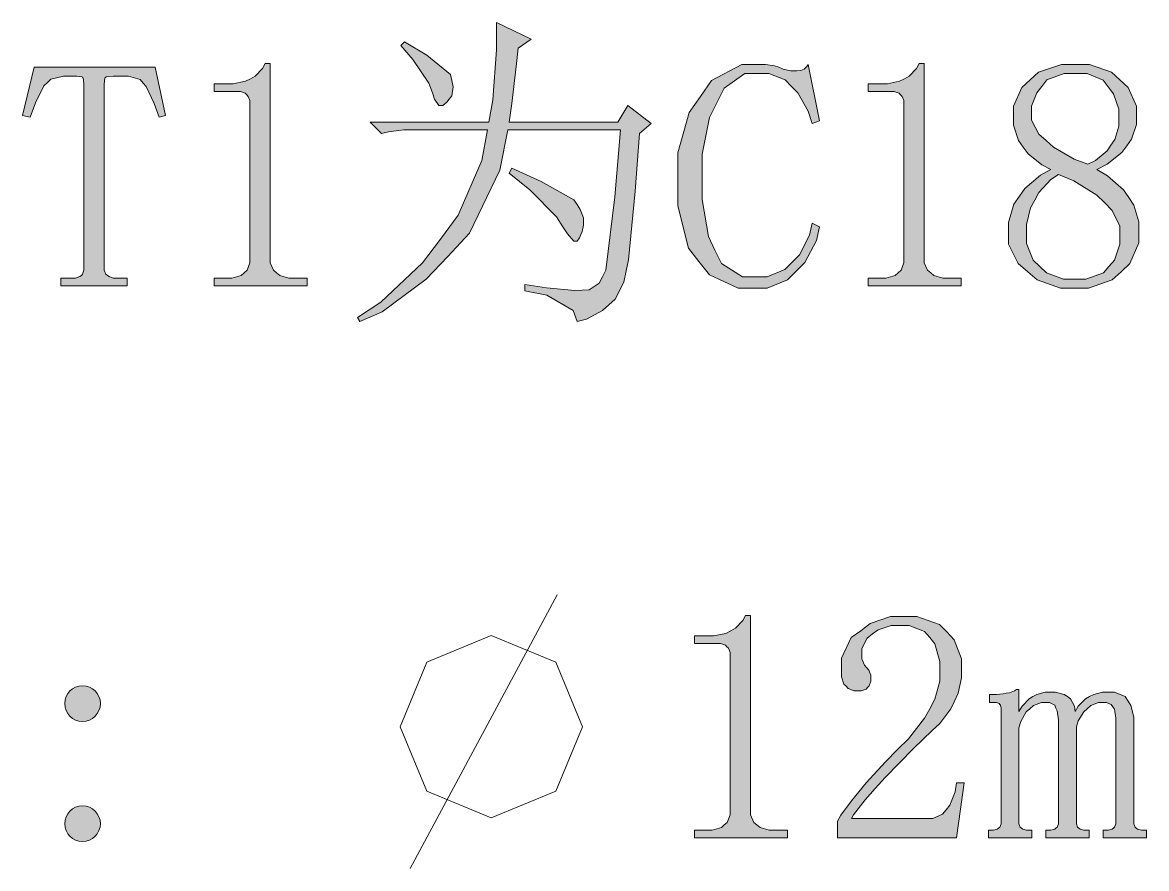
# Model space of a CAD drawing. Header units: millimetres. Extents: x 0 to 586, y 0 to 414.
# Drawn here: x 417.29 to 436.68, y 85.92 to 100.51 of the extents above; entities that cross this region are included whole.
import ezdxf

# ---------------------------------------------------------------- set-up
doc = ezdxf.new("R2010")
doc.units = ezdxf.units.MM

msp = doc.modelspace()

# ---------------------------------------------------------------- hatches: boundary and pattern name
h = msp.add_hatch(color=0)
h.dxf.hatch_style = 2
h.paths.add_polyline_path([(425.464111, 100.506389), (426.060306, 100.220639), (425.838056, 100.065417), (425.806306, 99.747917), (425.728694, 99.109389), (425.686361, 98.788361), (427.559611, 98.788361), (427.732472, 99.074111), (428.131111, 98.767194), (427.933556, 98.590806), (427.855944, 97.5995), (427.739528, 96.414167), (427.700722, 96.223667), (427.661917, 96.029639), (427.51375, 95.736833), (427.404389, 95.638056), (427.295028, 95.539278), (427.019861, 95.394639), (426.854056, 95.352306), (426.787028, 95.539278), (426.335472, 95.803861), (425.950944, 95.881472), (425.950944, 95.990833), (426.324889, 95.934389), (426.818778, 95.885), (426.94225, 95.892056), (427.062194, 95.895583), (427.238583, 96.012), (427.295028, 96.121361), (427.347944, 96.23425), (427.503167, 97.500722), (427.601944, 98.657833), (425.661667, 98.657833), (425.520556, 97.962861), (425.001972, 96.872778), (424.628028, 96.474139), (424.254083, 96.079028), (423.492083, 95.518111), (423.107556, 95.352306), (423.065222, 95.419333), (423.470917, 95.683917), (424.187056, 96.36125), (424.4975, 96.774), (424.804417, 97.18675), (425.210111, 98.128667), (425.312417, 98.657833), (424.010667, 98.657833), (423.869556, 98.657833), (423.604972, 98.622556), (423.4815, 98.590806), (423.283944, 98.788361), (425.333583, 98.788361), (425.400611, 99.172889), (425.464111, 100.033667)])
h = msp.add_hatch(color=0)
h.dxf.hatch_style = 2
h.paths.add_polyline_path([(423.880139, 100.174778), (424.264667, 99.945472), (424.670361, 99.610333), (424.695056, 99.5045), (424.716222, 99.398667), (424.695056, 99.239917), (424.649194, 99.187), (424.606861, 99.130556), (424.539833, 99.074111), (424.518667, 99.074111), (424.472806, 99.074111), (424.395194, 99.187), (424.363444, 99.296361), (424.296417, 99.462167), (424.02125, 99.867861), (423.813111, 100.111278)])
h = msp.add_hatch(color=0)
h.dxf.hatch_style = 2
h.paths.add_polyline_path([(419.096472, 95.966139), (417.953472, 95.966139), (417.953472, 96.100194), (418.151028, 96.100194), (418.203944, 96.100194), (418.281556, 96.124889), (418.30625, 96.146056), (418.327417, 96.167222), (418.348583, 96.23425), (418.348583, 96.276583), (418.348583, 99.363389), (418.348583, 99.451583), (418.338, 99.550361), (418.327417, 99.560944), (418.316833, 99.571528), (418.228639, 99.582111), (418.151028, 99.582111), (417.995806, 99.582111), (417.780611, 99.529194), (417.720639, 99.47275), (417.660667, 99.416306), (417.5125, 99.119972), (417.424306, 98.876556), (417.29025, 98.90125), (417.491333, 99.737333), (419.579778, 99.737333), (419.756167, 98.90125), (419.646806, 98.876556), (419.558611, 99.109389), (419.421028, 99.402194), (419.371639, 99.462167), (419.32225, 99.522139), (419.117639, 99.582111), (418.962417, 99.582111), (418.853056, 99.582111), (418.733111, 99.571528), (418.722528, 99.560944), (418.711944, 99.550361), (418.701361, 99.441), (418.701361, 99.342222), (418.701361, 96.276583), (418.701361, 96.23425), (418.726056, 96.167222), (418.754278, 96.146056), (418.7825, 96.124889), (418.853056, 96.100194), (418.898917, 96.100194), (419.096472, 96.100194)])
h = msp.add_hatch(color=0)
h.dxf.hatch_style = 2
h.paths.add_polyline_path([(421.562389, 99.800833), (421.562389, 96.452972), (421.562389, 96.364778), (421.618833, 96.23425), (421.67175, 96.188389), (421.728194, 96.146056), (421.883417, 96.100194), (421.982194, 96.100194), (422.200917, 96.100194), (422.200917, 95.966139), (420.595778, 95.966139), (420.595778, 96.100194), (420.793333, 96.100194), (420.902694, 96.100194), (421.061444, 96.146056), (421.114361, 96.188389), (421.16375, 96.23425), (421.213139, 96.364778), (421.213139, 96.452972), (421.213139, 99.116444), (421.213139, 99.162306), (421.184917, 99.232861), (421.156694, 99.261083), (421.128472, 99.289306), (421.047333, 99.314), (420.990889, 99.314), (420.595778, 99.314), (420.595778, 99.448056), (420.793333, 99.448056), (420.923861, 99.448056), (421.139056, 99.493917), (421.223722, 99.53625), (421.304861, 99.582111), (421.431861, 99.712639), (421.474194, 99.800833)])
h = msp.add_hatch(color=0)
h.dxf.hatch_style = 2
h.paths.add_polyline_path([(429.937333, 95.923806), (429.630417, 95.923806), (429.140056, 96.156639), (428.956611, 96.385944), (428.776694, 96.618778), (428.59325, 97.3455), (428.59325, 97.842917), (428.59325, 98.259194), (428.787278, 98.954167), (428.981306, 99.229333), (429.171806, 99.5045), (429.697444, 99.779667), (430.025528, 99.779667), (430.103139, 99.779667), (430.258361, 99.7585), (430.335972, 99.737333), (430.410056, 99.702056), (430.544111, 99.670306), (430.600556, 99.670306), (430.642889, 99.670306), (430.713444, 99.680889), (430.741667, 99.691472), (430.769889, 99.702056), (430.819278, 99.747917), (430.840444, 99.779667), (431.038, 98.809528), (430.907472, 98.767194), (430.840444, 98.975333), (430.664056, 99.296361), (430.554694, 99.405722), (430.445333, 99.515083), (430.159583, 99.627972), (429.983194, 99.627972), (429.750361, 99.627972), (429.394056, 99.373972), (429.267056, 99.119972), (429.140056, 98.865972), (429.013056, 98.238028), (429.013056, 97.864083), (429.013056, 97.454861), (429.122417, 96.816333), (429.231778, 96.5835), (429.344667, 96.354194), (429.708028, 96.121361), (429.9585, 96.121361), (430.134889, 96.121361), (430.438278, 96.248361), (430.565278, 96.375361), (430.692278, 96.502361), (430.861611, 96.8375), (430.907472, 97.045639), (431.038, 96.982139), (430.985083, 96.749306), (430.780472, 96.368306), (430.632306, 96.220139), (430.484139, 96.071972), (430.134889, 95.923806)])
h = msp.add_hatch(color=0)
h.dxf.hatch_style = 2
h.paths.add_polyline_path([(432.840694, 99.800833), (432.840694, 96.452972), (432.840694, 96.364778), (432.897139, 96.23425), (432.953583, 96.188389), (433.0065, 96.146056), (433.161722, 96.100194), (433.2605, 96.100194), (433.479222, 96.100194), (433.479222, 95.966139), (431.874083, 95.966139), (431.874083, 96.100194), (432.071639, 96.100194), (432.181, 96.100194), (432.343278, 96.146056), (432.392667, 96.188389), (432.442056, 96.23425), (432.491444, 96.364778), (432.491444, 96.452972), (432.491444, 99.116444), (432.491444, 99.162306), (432.463222, 99.232861), (432.435, 99.261083), (432.406778, 99.289306), (432.325639, 99.314), (432.269194, 99.314), (431.874083, 99.314), (431.874083, 99.448056), (432.071639, 99.448056), (432.205694, 99.448056), (432.417361, 99.493917), (432.502028, 99.53625), (432.583167, 99.582111), (432.710167, 99.712639), (432.7525, 99.800833)])
h = msp.add_hatch(color=0)
h.paths.add_polyline_path([(436.544861, 96.915111), (436.544861, 96.706972), (436.389639, 96.354194), (436.237944, 96.209556), (436.082722, 96.068444), (435.6735, 95.923806), (435.4195, 95.923806), (435.190194, 95.923806), (434.791556, 96.068444), (434.629278, 96.209556), (434.463472, 96.354194), (434.297667, 96.685806), (434.297667, 96.872778), (434.297667, 97.05975), (434.389389, 97.37725), (434.484639, 97.511306), (434.576361, 97.641833), (434.848, 97.874667), (435.024389, 97.973444), (434.869167, 98.051056), (434.632806, 98.245083), (434.548139, 98.357972), (434.467, 98.474389), (434.382333, 98.735444), (434.382333, 98.876556), (434.382333, 99.063528), (434.526972, 99.384556), (434.671611, 99.515083), (434.812722, 99.649139), (435.211361, 99.779667), (435.465361, 99.779667), (435.694667, 99.779667), (436.072139, 99.649139), (436.21325, 99.515083), (436.357889, 99.384556), (436.502528, 99.063528), (436.502528, 98.876556), (436.502528, 98.746028), (436.417861, 98.495556), (436.336722, 98.382667), (436.252056, 98.26625), (435.994528, 98.061639), (435.818139, 97.973444), (436.005111, 97.864083), (436.280278, 97.620667), (436.368472, 97.490139), (436.456667, 97.356083), (436.544861, 97.070333)])
h.paths.add_polyline_path([(434.604583, 96.872778), (434.604583, 96.696389), (434.721, 96.407111), (434.837417, 96.29775), (434.950306, 96.188389), (435.243111, 96.079028), (435.4195, 96.079028), (435.631167, 96.079028), (435.931028, 96.188389), (436.026278, 96.29775), (436.121528, 96.407111), (436.21325, 96.682278), (436.21325, 96.848083), (436.21325, 96.992722), (436.082722, 97.267889), (435.948667, 97.401944), (435.818139, 97.532472), (435.4195, 97.775889), (435.154917, 97.88525), (435.024389, 97.797056), (434.819778, 97.578333), (434.749222, 97.444278), (434.675139, 97.31375), (434.604583, 97.024472)])
h.paths.add_polyline_path([(436.195611, 98.855389), (436.195611, 99.010611), (436.103889, 99.278722), (436.015694, 99.395139), (435.9275, 99.511556), (435.652333, 99.627972), (435.465361, 99.627972), (435.253694, 99.627972), (434.957361, 99.515083), (434.869167, 99.405722), (434.780972, 99.296361), (434.692778, 99.063528), (434.692778, 98.943583), (434.692778, 98.823639), (434.819778, 98.58375), (434.946778, 98.470861), (435.073778, 98.354444), (435.430083, 98.149833), (435.662917, 98.061639), (435.796972, 98.128667), (435.994528, 98.294472), (436.061556, 98.39325), (436.128583, 98.492028), (436.195611, 98.721333)])
h = msp.add_hatch(color=0)
h.dxf.hatch_style = 2
h.paths.add_polyline_path([(425.728694, 97.994611), (426.236694, 97.765306), (426.797611, 97.451333), (426.854056, 97.366667), (426.906972, 97.285528), (426.963417, 97.137361), (426.963417, 97.070333), (426.963417, 97.013889), (426.94225, 96.904528), (426.917556, 96.851611), (426.896389, 96.795167), (426.854056, 96.738722), (426.829361, 96.738722), (426.797611, 96.738722), (426.68825, 96.862194), (426.610639, 96.982139), (426.501278, 97.158528), (426.039139, 97.620667), (425.686361, 97.906417)])
h = msp.add_hatch(color=0)
h.dxf.hatch_style = 2
h.paths.add_polyline_path([(429.845611, 90.282889), (429.845611, 86.938556), (429.845611, 86.850361), (429.902056, 86.716306), (429.954972, 86.673972), (430.011417, 86.628111), (430.166639, 86.585778), (430.265417, 86.585778), (430.484139, 86.585778), (430.484139, 86.451722), (428.879, 86.451722), (428.879, 86.585778), (429.076556, 86.585778), (429.185917, 86.585778), (429.344667, 86.628111), (429.394056, 86.673972), (429.443444, 86.716306), (429.496361, 86.850361), (429.496361, 86.938556), (429.496361, 89.602028), (429.496361, 89.644361), (429.468139, 89.718444), (429.439917, 89.743139), (429.411694, 89.771361), (429.330556, 89.799583), (429.274111, 89.799583), (428.879, 89.799583), (428.879, 89.933639), (429.076556, 89.933639), (429.207083, 89.933639), (429.422278, 89.975972), (429.506944, 90.021833), (429.588083, 90.064167), (429.715083, 90.198222), (429.757417, 90.282889)])
h = msp.add_hatch(color=0)
h.dxf.hatch_style = 2
h.paths.add_polyline_path([(433.112333, 89.295111), (433.112333, 89.492667), (433.024139, 89.796056), (432.935944, 89.901889), (432.84775, 90.007722), (432.583167, 90.110028), (432.406778, 90.110028), (432.272722, 90.110028), (432.046944, 90.039472), (431.951694, 89.968917), (431.859972, 89.894833), (431.764722, 89.714917), (431.764722, 89.605556), (431.764722, 89.538528), (431.810583, 89.429167), (431.852917, 89.383306), (431.888194, 89.340972), (431.919944, 89.252778), (431.919944, 89.206917), (431.919944, 89.154), (431.891722, 89.069333), (431.8635, 89.041111), (431.838806, 89.012889), (431.754139, 88.988194), (431.701222, 88.988194), (431.634194, 88.988194), (431.531889, 89.027), (431.493083, 89.065806), (431.454278, 89.101083), (431.415472, 89.228083), (431.415472, 89.316278), (431.415472, 89.549111), (431.581278, 89.901889), (431.747083, 90.021833), (431.909361, 90.145306), (432.262139, 90.26525), (432.449111, 90.26525), (432.713694, 90.26525), (433.105278, 90.131194), (433.232278, 90.000667), (433.359278, 89.866611), (433.486278, 89.538528), (433.486278, 89.337444), (433.486278, 89.206917), (433.426306, 88.942333), (433.362806, 88.808278), (433.302833, 88.67775), (433.112333, 88.42375), (432.978278, 88.303806), (432.65725, 87.993361), (432.166889, 87.492417), (431.997556, 87.301917), (431.824694, 87.107889), (431.623611, 86.850361), (431.588333, 86.783333), (432.890083, 86.783333), (432.988861, 86.783333), (433.154667, 86.860944), (433.221694, 86.935028), (433.285194, 87.012639), (433.373389, 87.245472), (433.398083, 87.397167), (433.528611, 87.397167), (433.398083, 86.451722), (431.348444, 86.451722), (431.348444, 86.737472), (431.404889, 86.839778), (431.584806, 87.09025), (431.711806, 87.245472), (431.838806, 87.400694), (432.173944, 87.764056), (432.382083, 87.972194), (432.572583, 88.159167), (432.84775, 88.511944), (432.935944, 88.67775), (433.024139, 88.843556), (433.112333, 89.154)])
h = msp.add_hatch(color=0)
edge = h.paths.add_edge_path()
edge.add_arc((418.325653, 88.765944), 0.307799, 0, 360)
h = msp.add_hatch(color=0)
h.dxf.hatch_style = 2
h.paths.add_polyline_path([(434.036611, 88.921167), (434.089528, 88.921167), (434.202417, 88.93175), (434.255333, 88.942333), (434.311778, 88.952917), (434.399972, 88.984667), (434.431722, 89.005833), (434.474056, 89.005833), (434.474056, 88.631889), (434.5305, 88.720083), (434.650444, 88.847083), (434.717472, 88.885889), (434.7845, 88.924694), (434.925611, 88.9635), (435.003222, 88.9635), (435.102, 88.9635), (435.257222, 88.924694), (435.310139, 88.885889), (435.366583, 88.847083), (435.433611, 88.720083), (435.444194, 88.631889), (435.497111, 88.720083), (435.624111, 88.847083), (435.694667, 88.885889), (435.76875, 88.924694), (435.916917, 88.9635), (435.994528, 88.9635), (436.125056, 88.9635), (436.3085, 88.885889), (436.357889, 88.808278), (436.407278, 88.730667), (436.456667, 88.533111), (436.456667, 88.413167), (436.456667, 86.741), (436.456667, 86.695139), (436.477833, 86.635167), (436.499, 86.617528), (436.520167, 86.603417), (436.587194, 86.585778), (436.633056, 86.585778), (436.675389, 86.585778), (436.675389, 86.451722), (435.9275, 86.451722), (435.9275, 86.585778), (435.969833, 86.585778), (436.015694, 86.585778), (436.082722, 86.603417), (436.103889, 86.617528), (436.125056, 86.635167), (436.146222, 86.695139), (436.146222, 86.741), (436.146222, 88.388472), (436.146222, 88.511944), (436.121528, 88.670694), (436.093306, 88.7095), (436.065083, 88.748306), (435.983944, 88.787111), (435.9275, 88.787111), (435.849889, 88.787111), (435.712306, 88.730667), (435.652333, 88.674222), (435.592361, 88.621306), (435.497111, 88.466083), (435.465361, 88.367306), (435.465361, 86.741), (435.465361, 86.695139), (435.486528, 86.635167), (435.507694, 86.617528), (435.532389, 86.603417), (435.595889, 86.585778), (435.64175, 86.585778), (435.684083, 86.585778), (435.684083, 86.451722), (434.936194, 86.451722), (434.936194, 86.585778), (434.982056, 86.585778), (435.024389, 86.585778), (435.091417, 86.603417), (435.112583, 86.617528), (435.137278, 86.635167), (435.158444, 86.695139), (435.158444, 86.741), (435.158444, 88.388472), (435.158444, 88.48725), (435.137278, 88.638944), (435.112583, 88.688333), (435.091417, 88.737722), (435.003222, 88.787111), (434.936194, 88.787111), (434.862111, 88.787111), (434.724528, 88.730667), (434.661028, 88.674222), (434.601056, 88.621306), (434.509333, 88.4555), (434.474056, 88.346139), (434.474056, 86.741), (434.474056, 86.695139), (434.49875, 86.635167), (434.519917, 86.617528), (434.541083, 86.603417), (434.608111, 86.585778), (434.650444, 86.585778), (434.696306, 86.585778), (434.696306, 86.451722), (433.948417, 86.451722), (433.948417, 86.585778), (433.99075, 86.585778), (434.036611, 86.585778), (434.100111, 86.603417), (434.124806, 86.617528), (434.145972, 86.635167), (434.167139, 86.695139), (434.167139, 86.741), (434.167139, 88.653056), (434.167139, 88.688333), (434.156556, 88.737722), (434.145972, 88.751833), (434.135389, 88.769472), (434.089528, 88.787111), (434.057778, 88.787111), (433.969583, 88.787111), (433.969583, 88.921167)])
h = msp.add_hatch(color=0)
edge = h.paths.add_edge_path()
edge.add_arc((418.325653, 86.695139), 0.307799, 0, 360)

# ---------------------------------------------------------------- linework, layer by layer
at = {"color": 0, "lineweight": 0}
for points in [[(425.464111, 100.506389), (426.060306, 100.220639), (425.838056, 100.065417), (425.806306, 99.747917), (425.728694, 99.109389), (425.686361, 98.788361), (427.559611, 98.788361), (427.732472, 99.074111), (428.131111, 98.767194), (427.933556, 98.590806), (427.855944, 97.5995), (427.739528, 96.414167), (427.700722, 96.223667), (427.661917, 96.029639), (427.51375, 95.736833), (427.404389, 95.638056), (427.295028, 95.539278), (427.019861, 95.394639), (426.854056, 95.352306), (426.787028, 95.539278), (426.335472, 95.803861), (425.950944, 95.881472), (425.950944, 95.990833), (426.324889, 95.934389), (426.818778, 95.885), (426.94225, 95.892056), (427.062194, 95.895583), (427.238583, 96.012), (427.295028, 96.121361), (427.347944, 96.23425), (427.503167, 97.500722), (427.601944, 98.657833), (425.661667, 98.657833), (425.520556, 97.962861), (425.001972, 96.872778), (424.628028, 96.474139), (424.254083, 96.079028), (423.492083, 95.518111), (423.107556, 95.352306), (423.065222, 95.419333), (423.470917, 95.683917), (424.187056, 96.36125), (424.4975, 96.774), (424.804417, 97.18675), (425.210111, 98.128667), (425.312417, 98.657833), (424.010667, 98.657833), (423.869556, 98.657833), (423.604972, 98.622556), (423.4815, 98.590806), (423.283944, 98.788361), (425.333583, 98.788361), (425.400611, 99.172889), (425.464111, 100.033667)], [(423.880139, 100.174778), (424.264667, 99.945472), (424.670361, 99.610333), (424.695056, 99.5045), (424.716222, 99.398667), (424.695056, 99.239917), (424.649194, 99.187), (424.606861, 99.130556), (424.539833, 99.074111), (424.518667, 99.074111), (424.472806, 99.074111), (424.395194, 99.187), (424.363444, 99.296361), (424.296417, 99.462167), (424.02125, 99.867861), (423.813111, 100.111278)], [(419.096472, 95.966139), (417.953472, 95.966139), (417.953472, 96.100194), (418.151028, 96.100194), (418.203944, 96.100194), (418.281556, 96.124889), (418.30625, 96.146056), (418.327417, 96.167222), (418.348583, 96.23425), (418.348583, 96.276583), (418.348583, 99.363389), (418.348583, 99.451583), (418.338, 99.550361), (418.327417, 99.560944), (418.316833, 99.571528), (418.228639, 99.582111), (418.151028, 99.582111), (417.995806, 99.582111), (417.780611, 99.529194), (417.720639, 99.47275), (417.660667, 99.416306), (417.5125, 99.119972), (417.424306, 98.876556), (417.29025, 98.90125), (417.491333, 99.737333), (419.579778, 99.737333), (419.756167, 98.90125), (419.646806, 98.876556), (419.558611, 99.109389), (419.421028, 99.402194), (419.371639, 99.462167), (419.32225, 99.522139), (419.117639, 99.582111), (418.962417, 99.582111), (418.853056, 99.582111), (418.733111, 99.571528), (418.722528, 99.560944), (418.711944, 99.550361), (418.701361, 99.441), (418.701361, 99.342222), (418.701361, 96.276583), (418.701361, 96.23425), (418.726056, 96.167222), (418.754278, 96.146056), (418.7825, 96.124889), (418.853056, 96.100194), (418.898917, 96.100194), (419.096472, 96.100194)], [(421.562389, 99.800833), (421.562389, 96.452972), (421.562389, 96.364778), (421.618833, 96.23425), (421.67175, 96.188389), (421.728194, 96.146056), (421.883417, 96.100194), (421.982194, 96.100194), (422.200917, 96.100194), (422.200917, 95.966139), (420.595778, 95.966139), (420.595778, 96.100194), (420.793333, 96.100194), (420.902694, 96.100194), (421.061444, 96.146056), (421.114361, 96.188389), (421.16375, 96.23425), (421.213139, 96.364778), (421.213139, 96.452972), (421.213139, 99.116444), (421.213139, 99.162306), (421.184917, 99.232861), (421.156694, 99.261083), (421.128472, 99.289306), (421.047333, 99.314), (420.990889, 99.314), (420.595778, 99.314), (420.595778, 99.448056), (420.793333, 99.448056), (420.923861, 99.448056), (421.139056, 99.493917), (421.223722, 99.53625), (421.304861, 99.582111), (421.431861, 99.712639), (421.474194, 99.800833)], [(429.937333, 95.923806), (429.630417, 95.923806), (429.140056, 96.156639), (428.956611, 96.385944), (428.776694, 96.618778), (428.59325, 97.3455), (428.59325, 97.842917), (428.59325, 98.259194), (428.787278, 98.954167), (428.981306, 99.229333), (429.171806, 99.5045), (429.697444, 99.779667), (430.025528, 99.779667), (430.103139, 99.779667), (430.258361, 99.7585), (430.335972, 99.737333), (430.410056, 99.702056), (430.544111, 99.670306), (430.600556, 99.670306), (430.642889, 99.670306), (430.713444, 99.680889), (430.741667, 99.691472), (430.769889, 99.702056), (430.819278, 99.747917), (430.840444, 99.779667), (431.038, 98.809528), (430.907472, 98.767194), (430.840444, 98.975333), (430.664056, 99.296361), (430.554694, 99.405722), (430.445333, 99.515083), (430.159583, 99.627972), (429.983194, 99.627972), (429.750361, 99.627972), (429.394056, 99.373972), (429.267056, 99.119972), (429.140056, 98.865972), (429.013056, 98.238028), (429.013056, 97.864083), (429.013056, 97.454861), (429.122417, 96.816333), (429.231778, 96.5835), (429.344667, 96.354194), (429.708028, 96.121361), (429.9585, 96.121361), (430.134889, 96.121361), (430.438278, 96.248361), (430.565278, 96.375361), (430.692278, 96.502361), (430.861611, 96.8375), (430.907472, 97.045639), (431.038, 96.982139), (430.985083, 96.749306), (430.780472, 96.368306), (430.632306, 96.220139), (430.484139, 96.071972), (430.134889, 95.923806)], [(432.840694, 99.800833), (432.840694, 96.452972), (432.840694, 96.364778), (432.897139, 96.23425), (432.953583, 96.188389), (433.0065, 96.146056), (433.161722, 96.100194), (433.2605, 96.100194), (433.479222, 96.100194), (433.479222, 95.966139), (431.874083, 95.966139), (431.874083, 96.100194), (432.071639, 96.100194), (432.181, 96.100194), (432.343278, 96.146056), (432.392667, 96.188389), (432.442056, 96.23425), (432.491444, 96.364778), (432.491444, 96.452972), (432.491444, 99.116444), (432.491444, 99.162306), (432.463222, 99.232861), (432.435, 99.261083), (432.406778, 99.289306), (432.325639, 99.314), (432.269194, 99.314), (431.874083, 99.314), (431.874083, 99.448056), (432.071639, 99.448056), (432.205694, 99.448056), (432.417361, 99.493917), (432.502028, 99.53625), (432.583167, 99.582111), (432.710167, 99.712639), (432.7525, 99.800833)], [(436.544861, 96.915111), (436.544861, 96.706972), (436.389639, 96.354194), (436.237944, 96.209556), (436.082722, 96.068444), (435.6735, 95.923806), (435.4195, 95.923806), (435.190194, 95.923806), (434.791556, 96.068444), (434.629278, 96.209556), (434.463472, 96.354194), (434.297667, 96.685806), (434.297667, 96.872778), (434.297667, 97.05975), (434.389389, 97.37725), (434.484639, 97.511306), (434.576361, 97.641833), (434.848, 97.874667), (435.024389, 97.973444), (434.869167, 98.051056), (434.632806, 98.245083), (434.548139, 98.357972), (434.467, 98.474389), (434.382333, 98.735444), (434.382333, 98.876556), (434.382333, 99.063528), (434.526972, 99.384556), (434.671611, 99.515083), (434.812722, 99.649139), (435.211361, 99.779667), (435.465361, 99.779667), (435.694667, 99.779667), (436.072139, 99.649139), (436.21325, 99.515083), (436.357889, 99.384556), (436.502528, 99.063528), (436.502528, 98.876556), (436.502528, 98.746028), (436.417861, 98.495556), (436.336722, 98.382667), (436.252056, 98.26625), (435.994528, 98.061639), (435.818139, 97.973444), (436.005111, 97.864083), (436.280278, 97.620667), (436.368472, 97.490139), (436.456667, 97.356083), (436.544861, 97.070333)], [(436.195611, 98.855389), (436.195611, 99.010611), (436.103889, 99.278722), (436.015694, 99.395139), (435.9275, 99.511556), (435.652333, 99.627972), (435.465361, 99.627972), (435.253694, 99.627972), (434.957361, 99.515083), (434.869167, 99.405722), (434.780972, 99.296361), (434.692778, 99.063528), (434.692778, 98.943583), (434.692778, 98.823639), (434.819778, 98.58375), (434.946778, 98.470861), (435.073778, 98.354444), (435.430083, 98.149833), (435.662917, 98.061639), (435.796972, 98.128667), (435.994528, 98.294472), (436.061556, 98.39325), (436.128583, 98.492028), (436.195611, 98.721333)], [(425.728694, 97.994611), (426.236694, 97.765306), (426.797611, 97.451333), (426.854056, 97.366667), (426.906972, 97.285528), (426.963417, 97.137361), (426.963417, 97.070333), (426.963417, 97.013889), (426.94225, 96.904528), (426.917556, 96.851611), (426.896389, 96.795167), (426.854056, 96.738722), (426.829361, 96.738722), (426.797611, 96.738722), (426.68825, 96.862194), (426.610639, 96.982139), (426.501278, 97.158528), (426.039139, 97.620667), (425.686361, 97.906417)], [(434.604583, 96.872778), (434.604583, 96.696389), (434.721, 96.407111), (434.837417, 96.29775), (434.950306, 96.188389), (435.243111, 96.079028), (435.4195, 96.079028), (435.631167, 96.079028), (435.931028, 96.188389), (436.026278, 96.29775), (436.121528, 96.407111), (436.21325, 96.682278), (436.21325, 96.848083), (436.21325, 96.992722), (436.082722, 97.267889), (435.948667, 97.401944), (435.818139, 97.532472), (435.4195, 97.775889), (435.154917, 97.88525), (435.024389, 97.797056), (434.819778, 97.578333), (434.749222, 97.444278), (434.675139, 97.31375), (434.604583, 97.024472)], [(429.845611, 90.282889), (429.845611, 86.938556), (429.845611, 86.850361), (429.902056, 86.716306), (429.954972, 86.673972), (430.011417, 86.628111), (430.166639, 86.585778), (430.265417, 86.585778), (430.484139, 86.585778), (430.484139, 86.451722), (428.879, 86.451722), (428.879, 86.585778), (429.076556, 86.585778), (429.185917, 86.585778), (429.344667, 86.628111), (429.394056, 86.673972), (429.443444, 86.716306), (429.496361, 86.850361), (429.496361, 86.938556), (429.496361, 89.602028), (429.496361, 89.644361), (429.468139, 89.718444), (429.439917, 89.743139), (429.411694, 89.771361), (429.330556, 89.799583), (429.274111, 89.799583), (428.879, 89.799583), (428.879, 89.933639), (429.076556, 89.933639), (429.207083, 89.933639), (429.422278, 89.975972), (429.506944, 90.021833), (429.588083, 90.064167), (429.715083, 90.198222), (429.757417, 90.282889)], [(433.112333, 89.295111), (433.112333, 89.492667), (433.024139, 89.796056), (432.935944, 89.901889), (432.84775, 90.007722), (432.583167, 90.110028), (432.406778, 90.110028), (432.272722, 90.110028), (432.046944, 90.039472), (431.951694, 89.968917), (431.859972, 89.894833), (431.764722, 89.714917), (431.764722, 89.605556), (431.764722, 89.538528), (431.810583, 89.429167), (431.852917, 89.383306), (431.888194, 89.340972), (431.919944, 89.252778), (431.919944, 89.206917), (431.919944, 89.154), (431.891722, 89.069333), (431.8635, 89.041111), (431.838806, 89.012889), (431.754139, 88.988194), (431.701222, 88.988194), (431.634194, 88.988194), (431.531889, 89.027), (431.493083, 89.065806), (431.454278, 89.101083), (431.415472, 89.228083), (431.415472, 89.316278), (431.415472, 89.549111), (431.581278, 89.901889), (431.747083, 90.021833), (431.909361, 90.145306), (432.262139, 90.26525), (432.449111, 90.26525), (432.713694, 90.26525), (433.105278, 90.131194), (433.232278, 90.000667), (433.359278, 89.866611), (433.486278, 89.538528), (433.486278, 89.337444), (433.486278, 89.206917), (433.426306, 88.942333), (433.362806, 88.808278), (433.302833, 88.67775), (433.112333, 88.42375), (432.978278, 88.303806), (432.65725, 87.993361), (432.166889, 87.492417), (431.997556, 87.301917), (431.824694, 87.107889), (431.623611, 86.850361), (431.588333, 86.783333), (432.890083, 86.783333), (432.988861, 86.783333), (433.154667, 86.860944), (433.221694, 86.935028), (433.285194, 87.012639), (433.373389, 87.245472), (433.398083, 87.397167), (433.528611, 87.397167), (433.398083, 86.451722), (431.348444, 86.451722), (431.348444, 86.737472), (431.404889, 86.839778), (431.584806, 87.09025), (431.711806, 87.245472), (431.838806, 87.400694), (432.173944, 87.764056), (432.382083, 87.972194), (432.572583, 88.159167), (432.84775, 88.511944), (432.935944, 88.67775), (433.024139, 88.843556), (433.112333, 89.154)], [(423.802528, 88.367306), (424.264667, 89.482083), (425.375917, 89.940694), (426.487167, 89.482083), (426.949306, 88.367306), (426.487167, 87.256056), (425.375917, 86.797444), (424.264667, 87.256056)], [(434.036611, 88.921167), (434.089528, 88.921167), (434.202417, 88.93175), (434.255333, 88.942333), (434.311778, 88.952917), (434.399972, 88.984667), (434.431722, 89.005833), (434.474056, 89.005833), (434.474056, 88.631889), (434.5305, 88.720083), (434.650444, 88.847083), (434.717472, 88.885889), (434.7845, 88.924694), (434.925611, 88.9635), (435.003222, 88.9635), (435.102, 88.9635), (435.257222, 88.924694), (435.310139, 88.885889), (435.366583, 88.847083), (435.433611, 88.720083), (435.444194, 88.631889), (435.497111, 88.720083), (435.624111, 88.847083), (435.694667, 88.885889), (435.76875, 88.924694), (435.916917, 88.9635), (435.994528, 88.9635), (436.125056, 88.9635), (436.3085, 88.885889), (436.357889, 88.808278), (436.407278, 88.730667), (436.456667, 88.533111), (436.456667, 88.413167), (436.456667, 86.741), (436.456667, 86.695139), (436.477833, 86.635167), (436.499, 86.617528), (436.520167, 86.603417), (436.587194, 86.585778), (436.633056, 86.585778), (436.675389, 86.585778), (436.675389, 86.451722), (435.9275, 86.451722), (435.9275, 86.585778), (435.969833, 86.585778), (436.015694, 86.585778), (436.082722, 86.603417), (436.103889, 86.617528), (436.125056, 86.635167), (436.146222, 86.695139), (436.146222, 86.741), (436.146222, 88.388472), (436.146222, 88.511944), (436.121528, 88.670694), (436.093306, 88.7095), (436.065083, 88.748306), (435.983944, 88.787111), (435.9275, 88.787111), (435.849889, 88.787111), (435.712306, 88.730667), (435.652333, 88.674222), (435.592361, 88.621306), (435.497111, 88.466083), (435.465361, 88.367306), (435.465361, 86.741), (435.465361, 86.695139), (435.486528, 86.635167), (435.507694, 86.617528), (435.532389, 86.603417), (435.595889, 86.585778), (435.64175, 86.585778), (435.684083, 86.585778), (435.684083, 86.451722), (434.936194, 86.451722), (434.936194, 86.585778), (434.982056, 86.585778), (435.024389, 86.585778), (435.091417, 86.603417), (435.112583, 86.617528), (435.137278, 86.635167), (435.158444, 86.695139), (435.158444, 86.741), (435.158444, 88.388472), (435.158444, 88.48725), (435.137278, 88.638944), (435.112583, 88.688333), (435.091417, 88.737722), (435.003222, 88.787111), (434.936194, 88.787111), (434.862111, 88.787111), (434.724528, 88.730667), (434.661028, 88.674222), (434.601056, 88.621306), (434.509333, 88.4555), (434.474056, 88.346139), (434.474056, 86.741), (434.474056, 86.695139), (434.49875, 86.635167), (434.519917, 86.617528), (434.541083, 86.603417), (434.608111, 86.585778), (434.650444, 86.585778), (434.696306, 86.585778), (434.696306, 86.451722), (433.948417, 86.451722), (433.948417, 86.585778), (433.99075, 86.585778), (434.036611, 86.585778), (434.100111, 86.603417), (434.124806, 86.617528), (434.145972, 86.635167), (434.167139, 86.695139), (434.167139, 86.741), (434.167139, 88.653056), (434.167139, 88.688333), (434.156556, 88.737722), (434.145972, 88.751833), (434.135389, 88.769472), (434.089528, 88.787111), (434.057778, 88.787111), (433.969583, 88.787111), (433.969583, 88.921167)]]:
    msp.add_lwpolyline(points, close=True, dxfattribs=at)
msp.add_lwpolyline([(426.511861, 90.639194), (423.978917, 85.922556)], dxfattribs=at)
for centre in [(418.325653, 88.765944), (418.325653, 86.695139)]:
    msp.add_circle(centre, 0.307799, dxfattribs=at)

doc.saveas('drawing.dxf')
